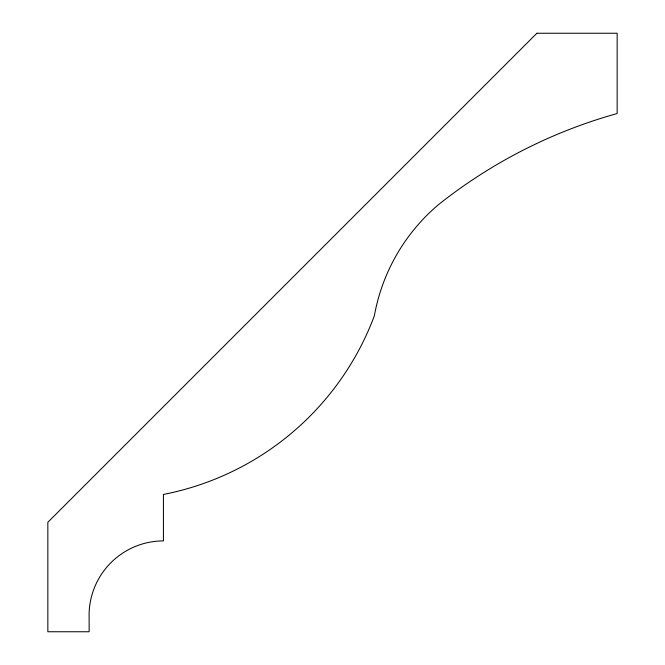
<?xml version="1.0" encoding="UTF-8"?>
<svg xmlns="http://www.w3.org/2000/svg" width="665" height="665" viewBox="0 0 665 665"><rect width="100%" height="100%" fill="white"/><g stroke="black" fill="none" stroke-linecap="round" stroke-linejoin="round"><path stroke-width="1" d="M536.863 33.25L47.847 522.266L47.847 631.75L89.135 631.75L89.135 618.3A74.522 74.522 0 0 1 163.424 540.886L163.424 494.436A283.165 283.165 0 0 0 374.337 315.892A189.475 189.475 0 0 1 438.335 204.77A504.452 504.452 0 0 1 617.153 113.54L617.153 33.25L536.863 33.25"/></g></svg>
